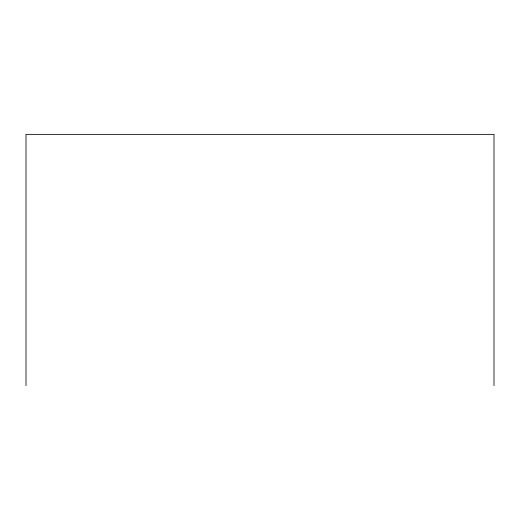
<?xml version="1.0" encoding="UTF-8"?>
<svg xmlns="http://www.w3.org/2000/svg" width="520" height="520" viewBox="0 0 520 520"><rect width="100%" height="100%" fill="white"/><g stroke="black" fill="none" stroke-linecap="round" stroke-linejoin="round"><path stroke-width="0.78" d="M494 385.632L494 134.368L26 134.368L26 385.632"/></g></svg>
